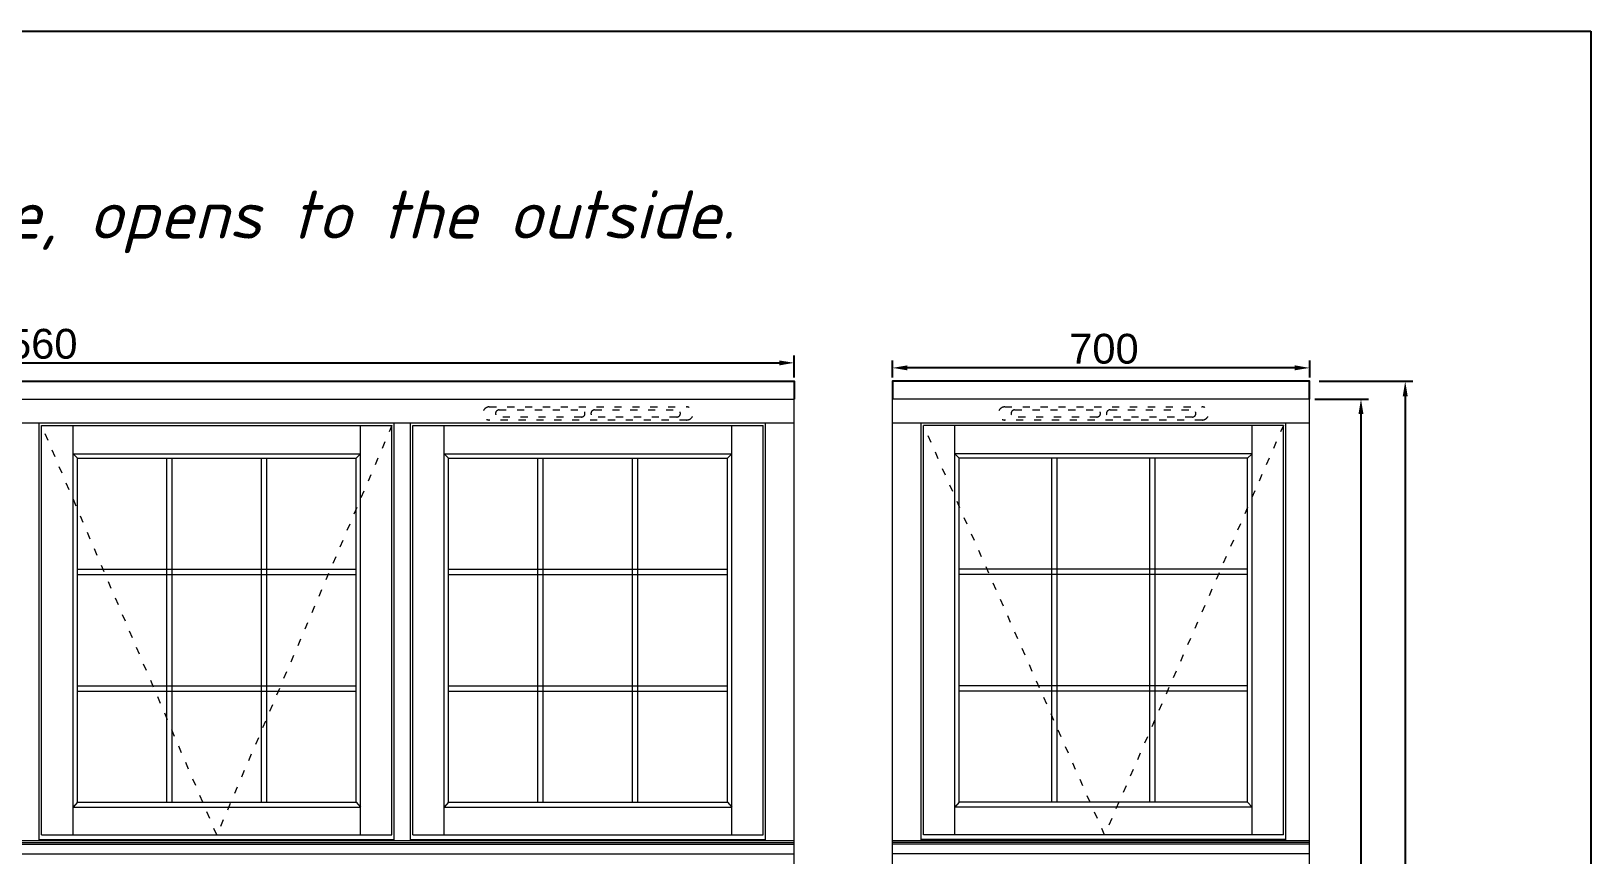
# Model space of a CAD drawing. Header units: millimetres. Extents: x 0 to 182016, y 11 to 3710.
# Drawn here: x 44509 to 47126, y 2328 to 3710 of the extents above; entities that cross this region are included whole.
import ezdxf

# ---------------------------------------------------------------- set-up
doc = ezdxf.new("R2010")
doc.units = ezdxf.units.MM
doc.linetypes.add('ACAD_ISO03W100', pattern=[30, 12, -18])
doc.styles.add('ROMANS', font='stylu.ttf', dxfattribs={"oblique": 15})
doc.styles.get("Standard").update_dxf_attribs({"font": 'arial.ttf'})
doc.dimstyles.new('Padidinti matmenys', dxfattribs={"dimscale": 10, "dimtxt": 5, "dimasz": 2.5, "dimexe": 1.25, "dimexo": 0.625, "dimtad": 1, "dimdec": 1, "dimtxsty": 'Standard', "dimcen": 2.5, "dimadec": 0, "dimazin": 0, "dimtfac": 1, "dimtdec": 1, "dimtmove": 0, "dimatfit": 3, "dimfxl": 1, "dimarcsym": 0})

# ---------------------------------------------------------------- blocks, each defined once
blk = doc.blocks.new('*D1682')
at = {"color": 0, "lineweight": -2, "transparency": 16777216}
for p, q in [((43229.4, 3129.2), (43229.4, 3166.4)), ((45789.3, 3129.2), (45789.3, 3166.4)), ((43254.4, 3153.9), (45764.3, 3153.9))]:
    blk.add_line(p, q, dxfattribs=at)
at = {"color": 0, "transparency": 16777216}
for points in [[(43254.4, 3158), (43254.4, 3149.7), (43229.4, 3153.9)], [(45764.3, 3158), (45764.3, 3149.7), (45789.3, 3153.9)]]:
    blk.add_solid(points, dxfattribs=at)
at = {"layer": 'Defpoints', "color": 0, "transparency": 16777216}
for p in [(45789.3, 3153.9), (43229.4, 3123), (45789.3, 3123)]:
    blk.add_point(p, dxfattribs=at)
at = {"color": 0, "lineweight": 5, "transparency": 16777216, "insert": (44509.4, 3185.6), "char_height": 50, "attachment_point": 5}
blk.add_mtext('2560', dxfattribs=at)
blk = doc.blocks.new('*D1725')
at = {"color": 0, "lineweight": -2, "transparency": 16777216}
for p, q in [((45954, 3129.2), (45954, 3158)), ((46629, 3145.5), (45979, 3145.5)), ((46654, 3129.2), (46654, 3158))]:
    blk.add_line(p, q, dxfattribs=at)
at = {"color": 0, "transparency": 16777216}
for points in [[(45979, 3149.7), (45979, 3141.4), (45954, 3145.5)], [(46629, 3149.7), (46629, 3141.4), (46654, 3145.5)]]:
    blk.add_solid(points, dxfattribs=at)
at = {"layer": 'Defpoints', "color": 0, "transparency": 16777216}
for p in [(45954, 3145.5), (45954, 3123), (46654, 3123)]:
    blk.add_point(p, dxfattribs=at)
at = {"color": 0, "lineweight": 5, "transparency": 16777216, "insert": (46308.9, 3177.3), "char_height": 50, "attachment_point": 5}
blk.add_mtext('700', dxfattribs=at)
blk = doc.blocks.new('*D1726')
at = {"color": 0, "lineweight": -2, "transparency": 16777216}
for p, q in [((46662.4, 3093), (46752.5, 3093)), ((46740, 3068), (46740, 1187.9)), ((46702, 1162.9), (46752.5, 1162.9))]:
    blk.add_line(p, q, dxfattribs=at)
at = {"color": 0, "transparency": 16777216}
for points in [[(46735.9, 3068), (46744.2, 3068), (46740, 3093)], [(46735.9, 1187.9), (46744.2, 1187.9), (46740, 1162.9)]]:
    blk.add_solid(points, dxfattribs=at)
at = {"layer": 'Defpoints', "color": 0, "transparency": 16777216}
for p in [(46656.2, 3093), (46695.8, 1162.9), (46740, 1162.9)]:
    blk.add_point(p, dxfattribs=at)
at = {"color": 0, "lineweight": 5, "transparency": 16777216, "insert": (46708.2, 2145.4), "char_height": 50, "attachment_point": 5, "rotation": 90}
blk.add_mtext('1930', dxfattribs=at)
blk = doc.blocks.new('*D1729')
at = {"color": 0, "lineweight": -2, "ltscale": 0.1, "transparency": 16777216}
for p, q in [((46670.2, 3123), (46826.8, 3123)), ((46814.3, 3098), (46814.3, 1187.9)), ((46702, 1162.9), (46826.8, 1162.9))]:
    blk.add_line(p, q, dxfattribs=at)
at = {"color": 0, "ltscale": 0.1, "transparency": 16777216}
for points in [[(46810.1, 3098), (46818.4, 3098), (46814.3, 3123)], [(46810.1, 1187.9), (46818.4, 1187.9), (46814.3, 1162.9)]]:
    blk.add_solid(points, dxfattribs=at)
at = {"layer": 'Defpoints', "color": 0, "ltscale": 0.1, "transparency": 16777216}
for p in [(46663.9, 3123), (46695.8, 1162.9), (46814.3, 1162.9)]:
    blk.add_point(p, dxfattribs=at)
at = {"color": 0, "ltscale": 0.1, "transparency": 16777216, "insert": (46782.5, 2142.9), "char_height": 50, "attachment_point": 5, "rotation": 90}
blk.add_mtext('1960', dxfattribs=at)
blk = doc.blocks.new('tv')
at = {"linetype": 'ACAD_ISO03W100', "lineweight": 5}
for p, q in [((29400.1, 41533.7), (29731.1, 41533.7)), ((29731.1, 41511.7), (29400.1, 41511.7))]:
    blk.add_line(p, q, dxfattribs=at)
for points in [[(29416.6, 41528.7), (29554.6, 41528.7, -1), (29554.6, 41516.7), (29416.6, 41516.7, -1)], [(29576.6, 41516.7, -1), (29576.6, 41528.7), (29714.6, 41528.7, -1), (29714.6, 41516.7)]]:
    blk.add_lwpolyline(points, format="xyb", close=True, dxfattribs=at)
for centre, start, end in [((29400.1, 41522.7), 90, 270), ((29731.1, 41522.7), 270, 90)]:
    blk.add_arc(centre, 11, start, end, dxfattribs=at)

msp = doc.modelspace()

# ---------------------------------------------------------------- linework, layer by layer
at = {"lineweight": 5}
for p, q in [((43229.3845277, 3092.9628693), (45789.3455818, 3092.9628693)), ((45789.3455818, 1202.9324202), (45789.3455818, 3092.9628693)), ((45953.9661378, 1202.9324202), (45953.9661378, 3092.9628693)), ((45961.7062699, 3092.9628693), (45953.9661378, 3092.9628693)), ((46653.9577684, 3092.9628693), (45961.7062699, 3092.9628693)), ((46653.9577684, 1202.9324202), (46653.9577684, 3092.9628693)), ((45789.3455818, 3052.962869), (43229.3845277, 3052.962869)), ((44522.8650547, 2351.9374136), (44522.8650547, 3052.962869)), ((44526.8650548, 3048.962869), (45114.5039512, 3048.962869)), ((44526.8650548, 2361.7374136), (44526.8650548, 3048.962869)), ((44579.5479604, 2361.7374136), (44579.5479604, 3048.962869)), ((45061.8210458, 2361.7374136), (45061.8210458, 3048.962869)), ((45114.5039515, 2361.7374136), (45114.5039515, 3048.962869)), ((45118.5039515, 2351.9374136), (45118.5039515, 3052.962869)), ((45145.5039515, 2351.9374136), (45145.5039515, 3052.962869)), ((45149.5039515, 3048.962869), (45737.1428479, 3048.962869)), ((45149.5039515, 2361.7374136), (45149.5039515, 3048.962869)), ((45202.1868572, 2361.7374136), (45202.1868572, 3048.962869)), ((45684.4599426, 2361.7374136), (45684.4599426, 3048.962869)), ((45737.1428479, 2361.7374136), (45737.1428479, 3048.962869)), ((45741.1428479, 2351.9374136), (45741.1428479, 3052.962869)), ((46653.9577684, 3052.962869), (45953.9661378, 3052.962869)), ((46002.1688716, 2351.9374136), (46002.1688716, 3052.962869)), ((46609.957768, 3048.962869), (46006.1688716, 3048.962869)), ((46006.1688716, 2361.7374136), (46006.1688716, 3048.962869)), ((46058.8517769, 2361.7374136), (46058.8517769, 3048.962869)), ((46557.2748623, 2361.7374136), (46557.2748623, 3048.962869)), ((46609.9577684, 2361.7374136), (46609.9577684, 3048.962869)), ((46613.9577684, 2351.9374136), (46613.9577684, 3052.962869)), ((44579.5479604, 3001.2799633), (45061.8210458, 3001.2799633)), ((44586.8650548, 2993.962869), (44579.5479604, 3001.2799633)), ((44586.8650548, 2993.962869), (45054.5039515, 2993.962869)), ((44586.8650548, 2416.7374136), (44586.8650548, 2993.962869)), ((44736.7317214, 2416.7374136), (44736.7317214, 2993.962869)), ((44745.7317214, 2416.7374136), (44745.7317214, 2993.962869)), ((44895.5983881, 2416.7374136), (44895.5983881, 2993.962869)), ((44904.5983881, 2416.7374136), (44904.5983881, 2993.962869)), ((45054.5039515, 2993.962869), (45061.8210458, 3001.2799633)), ((45054.5039515, 2416.7374136), (45054.5039515, 2993.962869)), ((45202.1868572, 3001.2799633), (45684.4599426, 3001.2799633)), ((45209.5039515, 2993.962869), (45202.1868572, 3001.2799633)), ((45209.5039515, 2993.962869), (45677.1428483, 2993.962869)), ((45209.5039515, 2416.7374136), (45209.5039515, 2993.962869)), ((45359.3706182, 2416.7374136), (45359.3706182, 2993.962869)), ((45368.3706182, 2416.7374136), (45368.3706182, 2993.962869)), ((45518.2372849, 2416.7374136), (45518.2372849, 2993.962869)), ((45527.2372849, 2416.7374136), (45527.2372849, 2993.962869)), ((45677.1428483, 2993.962869), (45684.4599426, 3001.2799633)), ((45677.1428483, 2416.7374136), (45677.1428483, 2993.962869)), ((46557.2748623, 3001.2799633), (46058.8517769, 3001.2799633)), ((46066.1688712, 2993.962869), (46058.8517769, 3001.2799633)), ((46549.957768, 2993.962869), (46066.1688712, 2993.962869)), ((46066.1688712, 2416.7374136), (46066.1688712, 2993.962869)), ((46221.4244347, 2416.7374136), (46221.4244347, 2993.962869)), ((46230.4244347, 2416.7374136), (46230.4244347, 2993.962869)), ((46385.6911013, 2416.7374136), (46385.6911013, 2993.962869)), ((46394.6911013, 2416.7374136), (46394.6911013, 2993.962869)), ((46549.957768, 2993.962869), (46557.2748623, 3001.2799633)), ((46549.957768, 2416.7374136), (46549.957768, 2993.962869)), ((44586.8650548, 2807.5374136), (45054.5039515, 2807.5374136)), ((45209.5039515, 2807.5374136), (45677.1428483, 2807.5374136)), ((46549.957768, 2807.5374136), (46066.1688712, 2807.5374136)), ((44586.8650548, 2798.5374136), (45054.5039515, 2798.5374136)), ((45209.5039515, 2798.5374136), (45677.1428483, 2798.5374136)), ((46549.957768, 2798.5374136), (46066.1688712, 2798.5374136)), ((44586.8650548, 2612.1374136), (45054.5039515, 2612.1374136)), ((44586.8650548, 2603.1374136), (45054.5039515, 2603.1374136)), ((45209.5039515, 2612.1374136), (45677.1428483, 2612.1374136)), ((45209.5039515, 2603.1374136), (45677.1428483, 2603.1374136)), ((46549.957768, 2612.1374136), (46066.1688712, 2612.1374136)), ((46549.957768, 2603.1374136), (46066.1688712, 2603.1374136)), ((44586.8650548, 2416.7374136), (44579.5479604, 2408.6389874)), ((44579.5479604, 2408.6389874), (45061.8210458, 2408.6389874)), ((44586.8650548, 2416.7374136), (45054.5039515, 2416.7374136)), ((45054.5039515, 2416.7374136), (45061.8210458, 2408.6389874)), ((45209.5039515, 2416.7374136), (45202.1868572, 2408.6389874)), ((45202.1868572, 2408.6389874), (45684.4599426, 2408.6389874)), ((45209.5039515, 2416.7374136), (45677.1428483, 2416.7374136)), ((45677.1428483, 2416.7374136), (45684.4599426, 2408.6389874)), ((46066.1688712, 2416.7374136), (46058.8517769, 2408.6389874)), ((46557.2748623, 2408.6389874), (46058.8517769, 2408.6389874)), ((46549.957768, 2416.7374136), (46066.1688712, 2416.7374136)), ((46549.957768, 2416.7374136), (46557.2748623, 2408.6389874)), ((44526.8650548, 2361.7374136), (45114.5039512, 2361.7374136)), ((45149.5039515, 2361.7374136), (45737.1428479, 2361.7374136)), ((46609.957768, 2361.7374136), (46006.1688716, 2361.7374136)), ((45789.3455818, 2351.9374136), (43229.3845277, 2351.9374136)), ((43229.3845277, 2349.3127537), (45789.3455818, 2349.3127537)), ((43229.3845277, 2346.0344662), (45789.3455818, 2346.0344662)), ((43229.3845277, 2329.9374136), (45789.3455818, 2329.9374136)), ((44522.8650547, 2354.2838373), (45118.5039512, 2354.2838373)), ((45145.5039515, 2354.2838373), (45741.1428479, 2354.2838373)), ((46653.9577684, 2351.9374136), (45953.9661378, 2351.9374136)), ((46653.9577684, 2349.3127537), (45953.9661378, 2349.3127537)), ((46653.9577684, 2346.0344662), (45953.9661378, 2346.0344662)), ((46653.9577684, 2329.9374136), (45953.9661378, 2329.9374136)), ((46613.957768, 2354.2838373), (46002.1688716, 2354.2838373))]:
    msp.add_line(p, q, dxfattribs=at)
at = {"linetype": 'ACAD_ISO03W100', "lineweight": 5}
for p, q in [((44820.684503, 2361.7374136), (44526.8650548, 3048.962869)), ((45114.5039515, 3048.962869), (44820.684503, 2361.7374136)), ((46309.9633198, 2361.7374136), (46006.1688716, 3048.962869)), ((46609.957768, 3048.962869), (46309.9633198, 2361.7374136))]:
    msp.add_line(p, q, dxfattribs=at)
msp.add_lwpolyline([(47125.5945936, 3710.4502728), (47125.5945936, 10.9108603), (41626.2792508, 10.9108603), (41626.2792508, 3710.4502728)], close=True)
at = {"ltscale": 0.1}
for points in [[(43229.3845277, 3092.9628693), (43229.3845277, 3122.9628693), (45789.3455818, 3122.9628693), (45789.3455818, 3092.9628693)], [(46653.9577684, 3092.9628693), (46653.9577684, 3122.9628693), (45953.9661378, 3122.9628693), (45953.9661378, 3092.9628693)]]:
    msp.add_lwpolyline(points, dxfattribs=at)

# ---------------------------------------------------------------- block references
at = {"color": 1}
for p in [(15877.7405677, -38453.7199743), (16742.4804874, -38453.7199743)]:
    msp.add_blockref('tv', p, dxfattribs=at)

# ---------------------------------------------------------------- texts
at = {"lineweight": 0, "insert": (43272.477791, 3443.1762634), "char_height": 80.838163663, "attachment_point": 1, "style": 'ROMANS'}
msp.add_mtext('{\\fISOCPEUR|b0|i0|c186|p34;Viewed from the outside, opens to the outside.}', dxfattribs=at)

# ---------------------------------------------------------------- dimensions: what is measured, and where the dimension line sits
at = {"color": 1, "lineweight": 5}
dim = msp.add_linear_dim(base=(45789.3455818, 3153.8656518), p1=(43229.3845277, 3122.9628693), p2=(45789.3455818, 3122.9628693), dimstyle='Padidinti matmenys', dxfattribs=at)
dim.commit()
dim.dimension.update_dxf_attribs({"geometry": '*D1682', "text_midpoint": (44509.3650547, 3153.8656518), "dimtype": 160})
for base, p1, p2, angle, picture, middle in [((45953.9661378, 3145.5497169), (46653.9577684, 3122.9628693), (45953.9661378, 3122.9628693), 180, '*D1725', (46308.9413485, 3145.5497169)), ((46740.0279605, 1162.9324202), (46656.176427, 3092.9628693), (46695.7521703, 1162.9324202), 90, '*D1726', (46740.0279605, 2145.4476448))]:
    dim = msp.add_linear_dim(base=base, p1=p1, p2=p2, angle=angle, dimstyle='Padidinti matmenys', dxfattribs=at)
    dim.commit()
    dim.dimension.update_dxf_attribs({"geometry": picture, "text_midpoint": middle, "dimtype": 160})
at = {"color": 1, "ltscale": 0.1}
dim = msp.add_linear_dim(base=(46814.2519739, 1162.9324202), p1=(46663.9165591, 3122.9628693), p2=(46695.7521703, 1162.9324202), angle=90, dimstyle='Padidinti matmenys', dxfattribs=at)
dim.commit()
dim.dimension.update_dxf_attribs({"geometry": '*D1729', "text_midpoint": (46782.4733245, 2142.9476448)})

doc.saveas('drawing.dxf')
